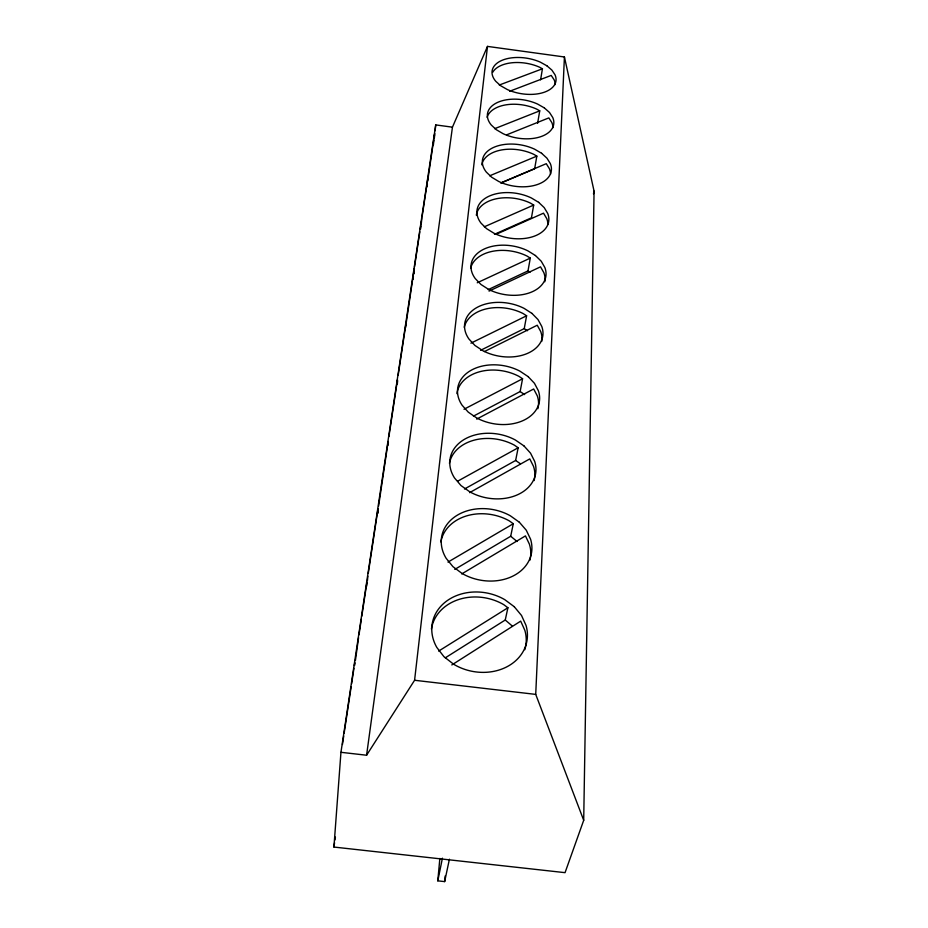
<?xml version="1.0" encoding="UTF-8"?>
<svg xmlns="http://www.w3.org/2000/svg" width="928" height="928" viewBox="0 0 928 928"><rect width="100%" height="100%" fill="white"/><g stroke="black" fill="none" stroke-linecap="round" stroke-linejoin="round"><path stroke-width="1.39" d="M340.947 752.306L333.929 847.055L565.048 872.656L583.7 820.294L594.071 191.133L564.421 56.979L487.49 46.4L452.446 127.171L366.583 755.23L340.947 752.306L435.731 124.909L452.446 127.171M583.7 820.294L535.723 694.388L564.421 56.979M354.566 665.492L354.798 662.615L354.38 665.434M355.412 660.527L358.568 637.652M366.595 586.299L366.966 581.984L361.804 616.238M367.476 580.487L367.848 576.16M439.849 858.446L437.796 880.846L444.651 881.6L445.15 875.997M377.661 512.859L378.044 508.567L368.277 573.342M377.94 513.277L378.206 510.412M378.589 506.12L388.182 441.438L387.916 444.292M388.113 445.162L388.38 442.296M397.068 384.088L397.474 379.819L388.913 436.566M397.335 383.89L397.602 381.037M405.617 327.352L406.046 323.06L398.158 375.341M406.383 321.784L413.958 270.605L413.668 273.47M413.099 279.2L413.389 276.335M413.818 273.946L414.387 268.215M420.57 229.146L420.86 226.281M421.242 224.158L421.834 218.44M427.077 186.783L427.379 183.93M427.669 181.076L434.466 134.688L434.165 137.564M433.411 144.756L433.863 140.441M434.374 137.889L434.826 133.562M435.128 130.686L435.731 124.909M366.583 755.23L414.584 680.27L487.49 46.4M333.929 847.055L334.556 842.775M334.973 839.921L335.402 837.068M342.444 744.488L343.72 736.02M344.149 733.19L351.178 686.604M351.608 683.785L353.951 668.253M358.997 634.798L361.363 619.092M414.538 266.777L419.816 231.78M420.233 228.984L421.3 221.989M422.043 217.048L428.11 176.796M540.583 79.843L542.428 68.8L539.551 67.199A32.213 17.98 9.2 0 0 492.71 72.303M537.602 123.389L539.736 110.838L536.744 109.133A33.431 19.36 9.3 0 0 487.107 117.322M481.794 164.824A34.742 20.915 9.3 0 1 533.739 154.315L536.836 156.124L534.644 168.792L501.294 182.886M476.319 215.168A36.157 22.666 9.4 0 1 530.48 203.128L533.693 205.065L531.454 217.813L494.462 234.297M488.198 289.629L527.997 270.906L530.294 258.112L526.953 256.024A37.7 24.638 9.5 0 0 470.658 268.238M480.588 350.32L524.239 328.616L526.605 315.787L523.114 313.548A39.382 26.877 9.7 0 0 464.255 327.306M473.442 416.127L520.132 391.558L522.568 378.763L518.926 376.339A41.215 29.441 9.9 0 0 456.936 393.646M464.452 489.033L515.643 460.474L518.149 447.772L514.344 445.138A43.233 32.387 10.2 0 0 449.442 463.292M437.796 880.846L442.424 858.18M454.778 569.409L510.702 536.256L513.288 523.728L509.286 520.875A45.449 35.798 10.7 0 0 440.881 541.94M444.651 881.6L449.419 859.2M593.479 193.906L594.071 191.133M445.324 657.813L505.25 620.008L507.906 607.759L503.707 604.627A47.92 39.776 11.6 0 0 431.416 629.033M451.808 664.947L520.689 621.134L524.854 630.332A47.92 39.776 11.6 0 1 524.807 649.739M438.654 651.096L507.906 607.759M461.726 573.933L525.457 535.897L529.424 544.226A45.449 35.798 10.7 0 1 529.865 560.245M447.98 562.101L513.288 523.728M469.603 492.652L529.772 458.896L533.565 466.471A43.233 32.387 10.2 0 1 534.11 480.588M457.655 481.191L518.149 447.772M476.69 419.096L533.681 388.983L537.312 395.908A41.215 29.441 9.9 0 1 537.869 408.749M464 409.26L522.568 378.763M484.462 351.538L537.242 325.218L540.734 331.574A39.382 26.877 9.7 0 1 541.708 341.469M470.937 343.163L526.605 315.787M489.033 291.102L540.514 266.835L543.866 272.693A37.7 24.638 9.5 0 1 544.817 281.776M477.247 282.773L530.294 258.112M495.842 234.436L543.506 213.173L546.743 218.59A36.157 22.666 9.4 0 1 547.891 224.599M484.335 226.792L533.693 205.065M500.702 182.955L546.279 163.688L549.388 168.71A34.742 20.915 9.3 0 1 550.513 174.278M489.682 175.798L536.836 156.124M506.653 134.827L548.842 117.902L551.847 122.577A33.431 19.36 9.3 0 1 552.926 127.739M494.647 128.69L539.736 110.838M509.646 91.257L551.209 75.423L554.12 79.785A32.213 17.98 9.2 0 1 555.176 84.587M499.276 85.028L542.428 68.8M414.584 680.27L535.723 694.388M527.997 270.906L530.062 272.206M524.239 328.616L527.475 330.716M520.132 391.558L524.633 394.574M515.643 460.474L520.353 463.745M510.702 536.256L517.082 541.5M505.25 620.008L511.954 625.75M546.87 65.784L540.374 62.176A32.318 17.957 9.2 0 0 501.874 60.39A32.318 17.957 9.2 0 0 495.807 81.351L500.749 85.782L507.326 89.54A32.318 17.957 9.2 0 0 543.17 92.603A32.318 17.957 9.2 0 0 555.002 74.762L551.858 70.064L546.87 65.784M544.33 107.892L537.602 104.064A33.536 19.349 9.3 0 0 497.64 102.393A33.536 19.349 9.3 0 0 491.26 125.002L496.376 129.746L503.196 133.736A33.536 19.349 9.3 0 0 540.409 136.799A33.536 19.349 9.3 0 0 552.752 117.508L549.504 112.474L544.33 107.892M541.592 153.271L534.609 149.188A34.858 20.903 9.3 0 0 493.07 147.668A34.858 20.903 9.3 0 0 486.353 172.121L491.654 177.213L498.742 181.482A34.858 20.903 9.3 0 0 537.44 184.521A34.858 20.903 9.3 0 0 550.327 163.595L546.952 158.178L541.592 153.271M538.634 202.327L531.373 197.966A36.285 22.643 9.4 0 0 488.128 196.632A36.285 22.643 9.4 0 0 481.029 223.149L486.539 228.624L493.905 233.195A36.285 22.643 9.4 0 0 534.226 236.211A36.285 22.643 9.4 0 0 547.706 213.428L544.202 207.605L538.634 202.327M535.433 255.525L527.87 250.838A37.839 24.627 9.5 0 0 482.769 249.725A37.839 24.627 9.5 0 0 475.252 278.586L480.982 284.49L488.65 289.42A37.839 24.627 9.5 0 0 530.723 292.39A37.839 24.627 9.5 0 0 544.852 267.508L541.221 261.209L535.433 255.525M531.941 313.397L524.065 308.351A39.533 26.877 9.7 0 0 476.934 307.493A39.533 26.877 9.7 0 0 468.953 339.033L474.916 345.436L482.92 350.749A39.533 26.877 9.7 0 0 526.907 353.649A39.533 26.877 9.7 0 0 541.755 326.389L537.985 319.545L531.941 313.397M528.136 376.606L519.9 371.142A41.377 29.452 9.9 0 0 470.554 370.608A41.377 29.452 9.9 0 0 462.063 405.188L468.28 412.16L476.644 417.925A41.377 29.452 9.9 0 0 522.731 420.732A41.377 29.452 9.9 0 0 538.368 390.734L534.435 383.276L528.136 376.606M523.96 445.904L515.342 439.988A43.407 32.41 10.2 0 0 463.571 439.837A43.407 32.41 10.2 0 0 454.488 477.92L460.984 485.541L469.742 491.805A43.407 32.41 10.2 0 0 518.137 494.496A43.407 32.41 10.2 0 0 534.656 461.332L530.549 453.177L523.96 445.904M519.355 522.232L510.319 515.782A45.646 35.844 10.7 0 0 455.857 516.107A45.646 35.844 10.7 0 0 446.113 558.25L452.91 566.625L462.109 573.481A45.646 35.844 10.7 0 0 513.056 576.01A45.646 35.844 10.7 0 0 530.561 539.168L526.257 530.19L519.355 522.232M514.263 606.715L504.762 599.65A48.14 39.846 11.5 0 0 447.331 600.555A48.14 39.846 11.5 0 0 436.821 647.442L443.955 656.688L453.63 664.228A48.14 39.846 11.5 0 0 507.407 666.536A48.14 39.846 11.5 0 0 526.025 625.402L521.524 615.484L514.263 606.715"/></g></svg>
